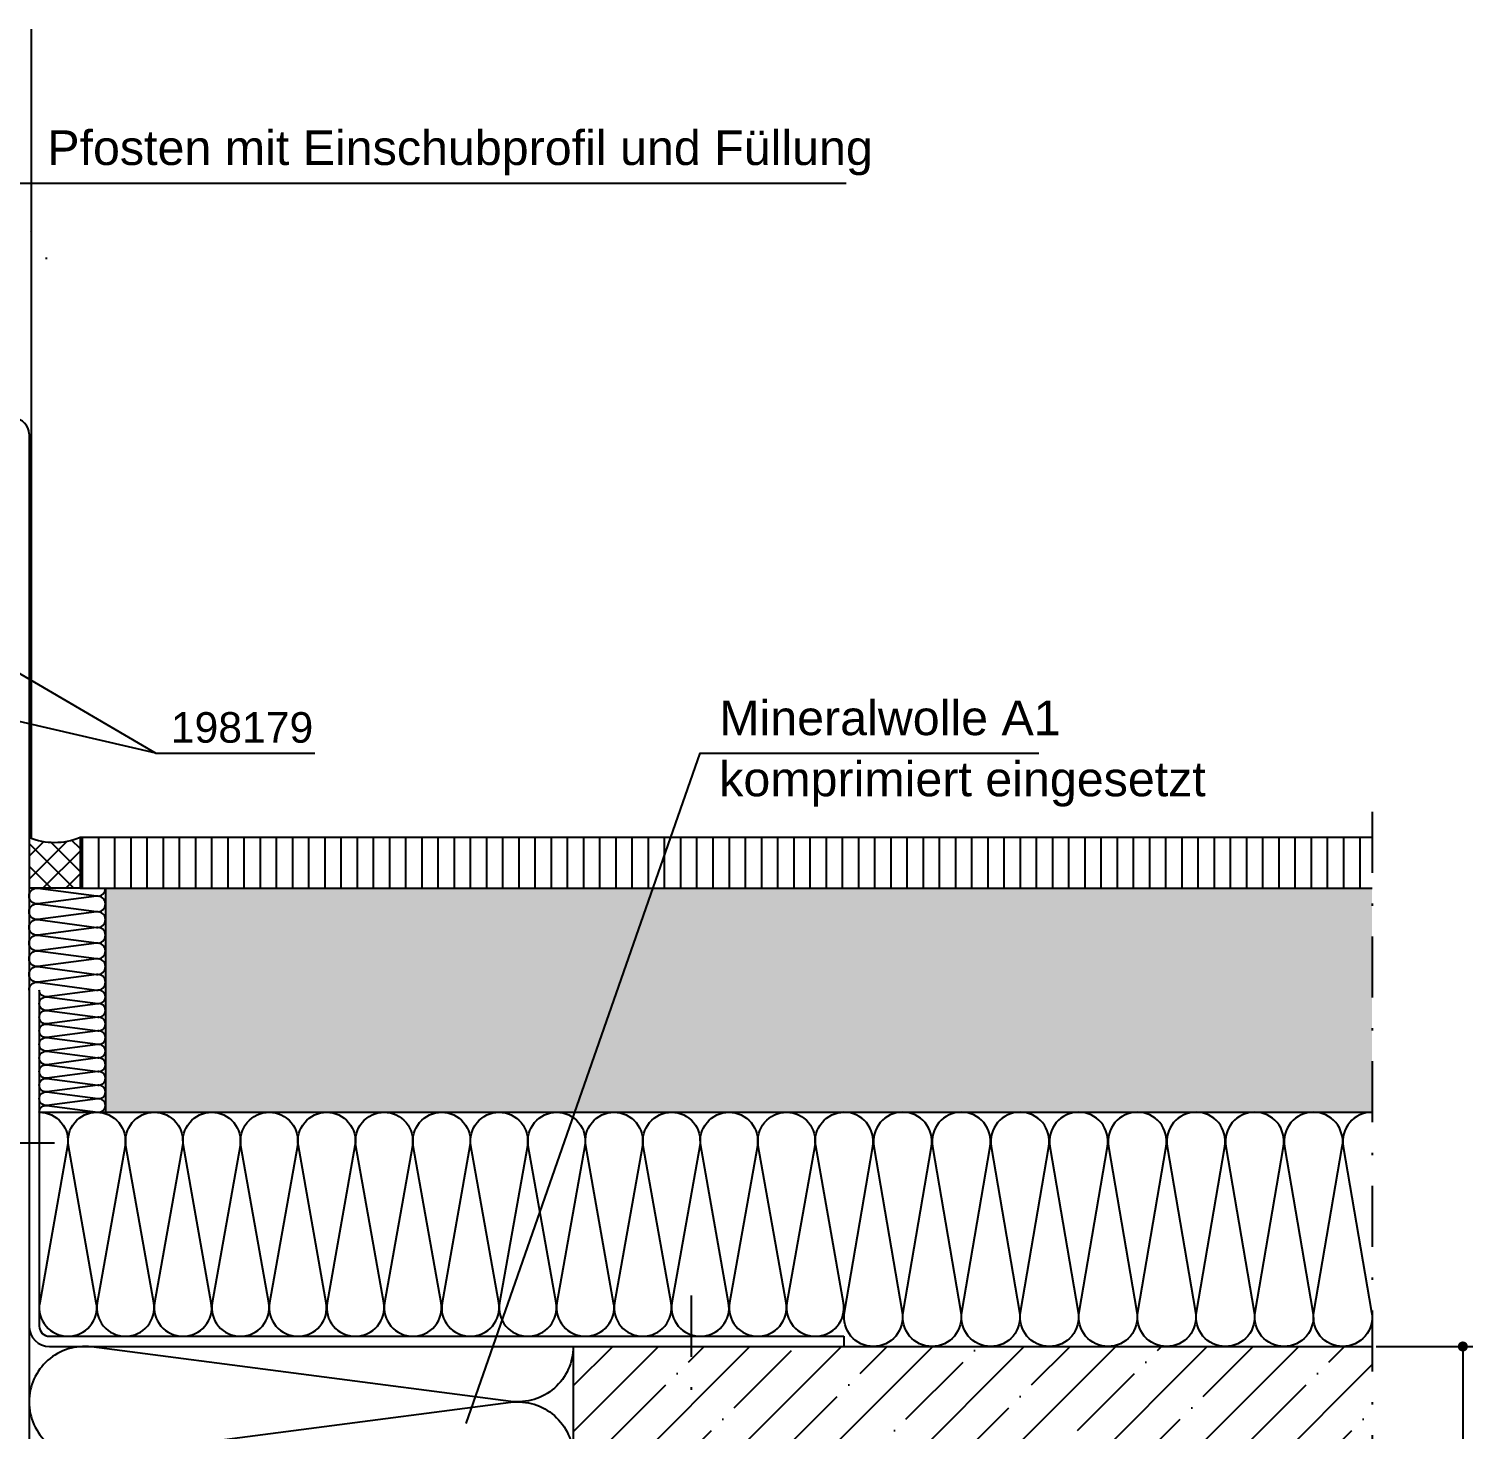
# Model space of a CAD drawing. Extents: x 49 to 186, y 55 to 252.
# Drawn here: x 114.3 to 185.7, y 175.8 to 244.6 of the extents above; entities that cross this region are included whole.
import ezdxf

# ---------------------------------------------------------------- set-up
doc = ezdxf.new("R2010")
doc.units = 0
doc.header["$LTSCALE"] = 6
doc.linetypes.add('AUSGEZOGEN', pattern=[0])
doc.linetypes.add('CENTER', pattern=[1.02, 0.5, -0.25, 0.02, -0.25])
doc.layers.get('0').update_dxf_attribs({"color": 4, "linetype": 'CONTINUOUS'})
doc.layers.get('DEFPOINTS').update_dxf_attribs({"linetype": 'AUSGEZOGEN'})
for name, color, linetype in [('00TXT', 7, 'AUSGEZOGEN'), ('01TXT', 7, 'CONTINUOUS'), ('CENT_12', 40, 'CENTER'), ('CONST12', 40, 'CONTINUOUS'), ('CONST25', 3, 'CONTINUOUS'), ('CONST35', 3, 'CONTINUOUS'), ('LLMASSE', 7, 'CONTINUOUS'), ('PNR', 7, 'CONTINUOUS')]:
    doc.layers.add(name, color=color, linetype=linetype)
doc.styles.get("Standard").update_dxf_attribs({"font": 'simplex.shx', "width": 0.8})
doc.styles.add('SWISSL', font='swissl.ttf')
doc.dimstyles.new('DOK-1ZU4-PUNKT', dxfattribs={"dimscale": 0.33, "dimtxt": 4.55, "dimasz": 1.5, "dimexe": 1.5, "dimexo": 0.6, "dimgap": 1.5, "dimtad": 0, "dimlfac": 4, "dimdsep": 46, "dimtxsty": 'Standard', "dimblk": 'PUNKT', "dimblk1": 'PUNKT', "dimblk2": 'PUNKT', "dimcen": 0, "dimclrd": 40, "dimclre": 40, "dimclrt": 40, "dimadec": 0, "dimazin": 0, "dimtfac": 0.7, "dimtdec": 4, "dimtofl": 0, "dimtmove": 0, "dimatfit": 3, "dimldrblk": 'PUNKT', "dimfxl": 1, "dimtolj": 1, "dimtzin": 0, "dimarcsym": 0})

# ---------------------------------------------------------------- blocks, each defined once
blk = doc.blocks.new('*U85', base_point=(175.217, 189.913))
for points in [[(150.737, 189.913, 0.463569), (149.317, 188.235), (150.717, 180.09, -0.463569), (149.297, 178.413, -0.463569)], [(152.177, 178.413, -0.463569), (150.757, 180.09), (152.157, 188.235, 0.463569), (150.737, 189.913, 0.463569)], [(153.617, 189.913, 0.463569), (152.197, 188.235), (153.597, 180.09, -0.463569), (152.177, 178.413, -0.463569)], [(155.057, 178.413, -0.463569), (153.637, 180.09), (155.037, 188.235, 0.463569), (153.617, 189.913, 0.463569)], [(156.497, 189.913, 0.463569), (155.077, 188.235), (156.477, 180.09, -0.463569), (155.057, 178.413, -0.463569)], [(157.937, 178.413, -0.463569), (156.517, 180.09), (157.917, 188.235, 0.463569), (156.497, 189.913, 0.463569)], [(159.377, 189.913, 0.463569), (157.957, 188.235), (159.357, 180.09, -0.463569), (157.937, 178.413, -0.463569)], [(160.817, 178.413, -0.463569), (159.397, 180.09), (160.797, 188.235, 0.463569), (159.377, 189.913, 0.463569)], [(162.257, 189.913, 0.463569), (160.837, 188.235), (162.237, 180.09, -0.463569), (160.817, 178.413, -0.463569)], [(163.697, 178.413, -0.463569), (162.277, 180.09), (163.677, 188.235, 0.463569), (162.257, 189.913, 0.463569)], [(165.137, 189.913, 0.463569), (163.717, 188.235), (165.117, 180.09, -0.463569), (163.697, 178.413, -0.463569)], [(166.577, 178.413, -0.463569), (165.157, 180.09), (166.557, 188.235, 0.463569), (165.137, 189.913, 0.463569)], [(168.017, 189.913, 0.463569), (166.597, 188.235), (167.997, 180.09, -0.463569), (166.577, 178.413, -0.463569)], [(169.457, 178.413, -0.463569), (168.037, 180.09), (169.437, 188.235, 0.463569), (168.017, 189.913, 0.463569)], [(170.897, 189.913, 0.463569), (169.477, 188.235), (170.877, 180.09, -0.463569), (169.457, 178.413, -0.463569)], [(172.337, 178.413, -0.463569), (170.917, 180.09), (172.317, 188.235, 0.463569), (170.897, 189.913, 0.463569)], [(173.777, 189.913, 0.463569), (172.357, 188.235), (173.757, 180.09, -0.463569), (172.337, 178.413, -0.463569)], [(175.217, 178.413, -0.463569), (173.797, 180.09), (175.197, 188.235, 0.463569), (173.777, 189.913, 0.463569)]]:
    blk.add_lwpolyline(points, format="xyb")
blk = doc.blocks.new('*U84', base_point=(109.797, 201.413))
for points in [[(109.797, 212.413, -0.465175), (111.187, 210.762), (109.818, 203.063, 0.465175), (111.208, 201.413, 0.465175)], [(111.208, 201.413, 0.465175), (112.598, 203.063), (111.228, 210.762, -0.465175), (112.619, 212.413, -0.465175)], [(112.619, 212.413, -0.465175), (114.009, 210.762), (112.639, 203.063, 0.465175), (114.029, 201.413, 0.465175)], [(114.029, 201.413, 0.465175), (115.419, 203.063), (114.05, 210.762, -0.465175), (115.44, 212.413, -0.465175)], [(115.44, 212.413, -0.465175), (116.83, 210.762), (115.46, 203.063, 0.465175), (116.851, 201.413, 0.465175)], [(116.851, 201.413, 0.465175), (118.241, 203.063), (116.871, 210.762, -0.465175), (118.261, 212.413, -0.465175)], [(118.261, 212.413, -0.465175), (119.652, 210.762), (118.282, 203.063, 0.465175), (119.672, 201.413, 0.465175)], [(119.672, 201.413, 0.465175), (121.062, 203.063), (119.693, 210.762, -0.465175), (121.083, 212.413, -0.465175)], [(121.083, 212.413, -0.465175), (122.473, 210.762), (121.103, 203.063, 0.465175), (122.494, 201.413, 0.465175)], [(122.494, 201.413, 0.465175), (123.884, 203.063), (122.514, 210.762, -0.465175), (123.904, 212.413, -0.465175)], [(123.904, 212.413, -0.465175), (125.294, 210.762), (123.925, 203.063, 0.465175), (125.315, 201.413, 0.465175)], [(125.315, 201.413, 0.465175), (126.705, 203.063), (125.335, 210.762, -0.465175), (126.726, 212.413, -0.465175)], [(126.726, 212.413, -0.465175), (128.116, 210.762), (126.746, 203.063, 0.465175), (128.136, 201.413, 0.465175)], [(128.136, 201.413, 0.465175), (129.527, 203.063), (128.157, 210.762, -0.465175), (129.547, 212.413, -0.465175)], [(129.547, 212.413, -0.465175), (130.937, 210.762), (129.568, 203.063, 0.465175), (130.958, 201.413, 0.465175)], [(130.958, 201.413, 0.465175), (132.348, 203.063), (130.978, 210.762, -0.465175), (132.369, 212.413, -0.465175)], [(132.369, 212.413, -0.465175), (133.759, 210.762), (132.389, 203.063, 0.465175), (133.779, 201.413, 0.465175)], [(133.779, 201.413, 0.465175), (135.169, 203.063), (133.8, 210.762, -0.465175), (135.19, 212.413, -0.465175)], [(135.19, 212.413, -0.465175), (136.58, 210.762), (135.21, 203.063, 0.465175), (136.601, 201.413, 0.465175)], [(136.601, 201.413, 0.465175), (137.991, 203.063), (136.621, 210.762, -0.465175), (138.011, 212.413, -0.465175)], [(138.011, 212.413, -0.465175), (139.402, 210.762), (138.032, 203.063, 0.465175), (139.422, 201.413, 0.465175)], [(139.422, 201.413, 0.465175), (140.812, 203.063), (139.443, 210.762, -0.465175), (140.833, 212.413, -0.465175)], [(140.833, 212.413, -0.465175), (142.223, 210.762), (140.853, 203.063, 0.465175), (142.244, 201.413, 0.465175)], [(142.244, 201.413, 0.465175), (143.634, 203.063), (142.264, 210.762, -0.465175), (143.654, 212.413, -0.465175)], [(143.654, 212.413, -0.465175), (145.044, 210.762), (143.675, 203.063, 0.465175), (145.065, 201.413, 0.465175)], [(145.065, 201.413, 0.465175), (146.455, 203.063), (145.085, 210.762, -0.465175), (146.476, 212.413, -0.465175)], [(146.476, 212.413, -0.465175), (147.866, 210.762), (146.496, 203.063, 0.465175), (147.886, 201.413, 0.465175)], [(147.886, 201.413, 0.465175), (149.277, 203.063), (147.907, 210.762, -0.465175), (149.297, 212.413, -0.465175)]]:
    blk.add_lwpolyline(points, format="xyb")
blk = doc.blocks.new('*U80', base_point=(453.34, 326.23))
for points in [[(438.34, 344.69, -0.452318), (440.07, 346.22), (451.6, 344.71, 0.452318), (453.34, 346.23, 0.452318)], [(453.34, 343.15, 0.452318), (451.6, 344.68), (440.07, 343.17, -0.452318), (438.34, 344.69, -0.452318)], [(438.34, 341.62, -0.452318), (440.07, 343.14), (451.6, 341.63, 0.452318), (453.34, 343.15, 0.452318)], [(453.34, 340.08, 0.452318), (451.6, 341.6), (440.07, 340.09, -0.452318), (438.34, 341.62, -0.452318)], [(438.34, 338.54, -0.452318), (440.07, 340.07), (451.6, 338.55, 0.452318), (453.34, 340.08, 0.452318)], [(453.34, 337, 0.452318), (451.6, 338.53), (440.07, 337.01, -0.452318), (438.34, 338.54, -0.452318)], [(438.34, 335.46, -0.452318), (440.07, 336.99), (451.6, 335.48, 0.452318), (453.34, 337, 0.452318)], [(453.34, 333.92, 0.452318), (451.6, 335.45), (440.07, 333.94, -0.452318), (438.34, 335.46, -0.452318)], [(438.34, 332.39, -0.452318), (440.07, 333.91), (451.6, 332.4, 0.452318), (453.34, 333.92, 0.452318)], [(453.34, 330.85, 0.452318), (451.6, 332.37), (440.07, 330.86, -0.452318), (438.34, 332.39, -0.452318)], [(438.34, 329.31, -0.452318), (440.07, 330.83), (451.6, 329.32, 0.452318), (453.34, 330.85, 0.452318)], [(453.34, 327.77, 0.452318), (451.6, 329.3), (440.07, 327.78, -0.452318), (438.34, 329.31, -0.452318)], [(438.34, 326.23, -0.452318), (440.07, 327.76), (451.6, 326.24, 0.452318), (453.34, 327.77, 0.452318)]]:
    blk.add_lwpolyline(points, format="xyb")
blk = doc.blocks.new('*U82', base_point=(417.85, 155.01))
for points in [[(417.85, 177.68, 0.452318), (416.34, 179), (406.35, 177.69, -0.452318), (404.85, 179.01, -0.452318)], [(404.85, 176.35, -0.452318), (406.35, 177.67), (416.34, 176.36, 0.452318), (417.85, 177.68, 0.452318)], [(417.85, 175.01, 0.452318), (416.34, 176.34), (406.35, 175.02, -0.452318), (404.85, 176.35, -0.452318)], [(404.85, 173.68, -0.452318), (406.35, 175), (416.34, 173.69, 0.452318), (417.85, 175.01, 0.452318)], [(417.85, 172.35, 0.452318), (416.34, 173.67), (406.35, 172.36, -0.452318), (404.85, 173.68, -0.452318)], [(404.85, 171.01, -0.452318), (406.35, 172.34), (416.34, 171.02, 0.452318), (417.85, 172.35, 0.452318)], [(417.85, 169.68, 0.452318), (416.34, 171), (406.35, 169.69, -0.452318), (404.85, 171.01, -0.452318)], [(404.85, 168.35, -0.452318), (406.35, 169.67), (416.34, 168.36, 0.452318), (417.85, 169.68, 0.452318)], [(417.85, 167.01, 0.452318), (416.34, 168.34), (406.35, 167.02, -0.452318), (404.85, 168.35, -0.452318)], [(404.85, 165.68, -0.452318), (406.35, 167), (416.34, 165.69, 0.452318), (417.85, 167.01, 0.452318)], [(417.85, 164.35, 0.452318), (416.34, 165.67), (406.35, 164.36, -0.452318), (404.85, 165.68, -0.452318)], [(404.85, 163.01, -0.452318), (406.35, 164.34), (416.34, 163.02, 0.452318), (417.85, 164.35, 0.452318)], [(417.85, 161.68, 0.452318), (416.34, 163), (406.35, 161.69, -0.452318), (404.85, 163.01, -0.452318)], [(404.85, 160.35, -0.452318), (406.35, 161.67), (416.34, 160.36, 0.452318), (417.85, 161.68, 0.452318)], [(417.85, 159.01, 0.452318), (416.34, 160.34), (406.35, 159.02, -0.452318), (404.85, 160.35, -0.452318)], [(404.85, 157.68, -0.452318), (406.35, 159), (416.34, 157.69, 0.452318), (417.85, 159.01, 0.452318)], [(417.85, 156.35, 0.452318), (416.34, 157.67), (406.35, 156.36, -0.452318), (404.85, 157.68, -0.452318)], [(404.85, 155.01, -0.452318), (406.35, 156.34), (416.34, 155.02, 0.452318), (417.85, 156.35, 0.452318)]]:
    blk.add_lwpolyline(points, format="xyb")
blk = doc.blocks.new('PUNKT')
at = {"color": 0, "linetype": 'CONTINUOUS'}
blk.add_line((-0.5, 0), (-1, 0), dxfattribs=at)
at = {"color": 0, "linetype": 'CONTINUOUS', "const_width": 0.5}
blk.add_lwpolyline([(-0.25, 0, 1), (0.25, 0, 1)], format="xyb", close=True, dxfattribs=at)
blk = doc.blocks.new('*D88')
at = {"layer": 'DEFPOINTS', "color": 0, "transparency": 16777216}
for p in [(180.217, 179.913), (180.217, 117.413), (184.674, 117.413)]:
    blk.add_point(p, dxfattribs=at)
at = {"layer": 'LLMASSE', "color": 40, "lineweight": -2, "transparency": 16777216}
for p, q in [((180.415, 179.913), (185.169, 179.913)), ((184.674, 179.418), (184.674, 151.016)), ((184.674, 117.908), (184.674, 146.309)), ((180.415, 117.413), (185.169, 117.413))]:
    blk.add_line(p, q, dxfattribs=at)
at = {"layer": 'LLMASSE', "color": 40, "lineweight": -2, "transparency": 16777216, "xscale": 0.495, "yscale": 0.495, "zscale": 0.495}
for p, rotation in [((184.674, 179.913), 90), ((184.674, 117.413), 270)]:
    blk.add_blockref('PUNKT', p, dxfattribs=dict(at, rotation=rotation))
at = {"layer": 'LLMASSE', "color": 40, "transparency": 16777216, "insert": (184.674, 148.663), "char_height": 1.5015, "attachment_point": 5, "rotation": 90}
blk.add_mtext('\\A1;≥150', dxfattribs=at)

msp = doc.modelspace()

# ---------------------------------------------------------------- hatches: boundary and pattern name
at = {"layer": 'CONST12'}
h = msp.add_hatch(dxfattribs=at)
h.set_pattern_fill('ANSI37', color=256, scale=0.25, style=0)
h.set_pattern_definition([(45, (13.5849, 152.6591), (-0.561266, 0.561266), []), (135, (13.5849, 152.6591), (-0.561266, -0.561266), [])])
h.paths.add_polyline_path([(116.7971, 204.9125, -0.2), (114.2971, 204.9125), (114.2971, 202.4125), (116.7971, 202.4125)])
h = msp.add_hatch(dxfattribs=at)
h.set_pattern_fill('ANSI31', color=256, scale=0.25, angle=45, style=0)
h.set_pattern_definition([(90, (5, -10), (-0.79375, 2e-16), [])])
h.paths.add_polyline_path([(145.79, 204.9125), (116.7971, 204.9125), (116.7971, 202.4125), (144.9179, 202.4125)])
h.paths.add_polyline_path([(180.2171, 204.9125), (145.79, 204.9125), (144.9179, 202.4125), (180.2171, 202.4125)])
h = msp.add_hatch(dxfattribs=at)
h.set_pattern_fill('SWAMP', color=256, scale=0.05, angle=45, style=0)
h.set_pattern_definition([(45, (5, -10), (-0.3286986, 1.226724), [0.15875, -1.11125]), (135, (5.0561, -9.9439), (-1.2267242, 0.3286986), [0.079375, -2.12033]), (135, (5.07016, -9.92984), (-1.2267242, 0.3286986), [0.0635, -2.136205]), (135, (5.0421, -9.9579), (-1.2267242, 0.3286986), [0.0635, -2.136205]), (105, (5.0842, -9.9158), (-1.2267236, 0.3287008), [0.0508, -1.2192]), (165, (5.0281, -9.9719), (-0.898025, -0.8980234), [0.0508, -1.2192])])
h.paths.add_polyline_path([(144.9179, 202.4125), (118.0471, 202.4125), (118.0471, 191.4125), (141.0807, 191.4125)])
h.paths.add_polyline_path([(180.2171, 202.4125), (144.9179, 202.4125), (141.0807, 191.4125), (180.2171, 191.4125)])
h = msp.add_hatch(dxfattribs=at)
h.set_pattern_fill('ANSI35', color=256, scale=0.5, style=0)
h.set_pattern_definition([(45, (-130.0372, -10), (-2.245064, 2.245064), []), (45, (-127.792, -10), (-2.245064, 2.245064), [3.96875, -0.79375, 0, -0.79375])])
h.paths.add_polyline_path([(180.2171, 179.9125), (141.0054, 179.9125), (141.0054, 117.4125), (180.2171, 117.4125)])

# ---------------------------------------------------------------- linework, layer by layer
at = {"layer": '00TXT', "color": 3}
for points in [[(105.738, 230.4704), (107.8479, 237.0338), (154.4025, 237.0338)], [(135.7486, 176.1271), (147.2297, 209.0397), (163.8643, 209.0397)]]:
    msp.add_lwpolyline(points, dxfattribs=at)
at = {"layer": 'CENT_12'}
for p, q in [((73.8813, 233.3454), (115.1914, 233.3454)), ((180.2171, 206.1625), (180.2171, 109.2802)), ((112.5471, 189.9125), (116.7971, 189.9125)), ((146.7971, 182.4125), (146.7971, 177.3099))]:
    msp.add_line(p, q, dxfattribs=at)
at = {"layer": 'CONST25'}
msp.add_line((114.3471, 234.6454), (114.3471, 234.6454), dxfattribs=at)
for points in [[(141.0054, 179.9125, -0.4519339), (137.9437, 177.2171), (117.3588, 179.8906, 0.4519339), (114.2971, 177.1952, 0.4519339)], [(114.2971, 177.1952, 0.4519339), (117.3588, 174.4997), (137.9437, 177.1733, -0.4519339), (141.0054, 174.4778, -0.4519339)]]:
    msp.add_lwpolyline(points, format="xyb", dxfattribs=at)
at = {"layer": 'CONST35'}
for p, q in [((114.4221, 204.8635), (114.4221, 244.5954)), ((114.2971, 224.7204), (114.2971, 78.8547)), ((116.7971, 204.9125), (116.7971, 202.4125)), ((116.7971, 204.9125), (180.2171, 204.9125)), ((116.7971, 202.4125), (114.2971, 202.4125)), ((116.7971, 202.4125), (180.2171, 202.4125)), ((118.0471, 202.4125), (118.0471, 191.4125)), ((114.7971, 197.4125), (114.7971, 180.9125)), ((114.7971, 191.4125), (180.2171, 191.4125)), ((115.2971, 180.4125), (154.2971, 180.4125)), ((115.2971, 179.9125), (180.2171, 179.9125)), ((141.0054, 179.9125), (141.0054, 117.4125)), ((154.2971, 180.4125), (154.2971, 179.9125))]:
    msp.add_line(p, q, dxfattribs=at)
for centre, radius, start, end in [((113.5471, 224.7204), 0.75, 0, 90), ((115.5471, 207.9125), 3.25, 247.380135, 292.619865), ((115.2971, 180.9125), 1, 180, 270), ((115.2971, 180.9125), 0.5, 180, 270)]:
    msp.add_arc(centre, radius, start, end, dxfattribs=at)
at = {"layer": 'PNR', "color": 3}
msp.add_line((120.516, 209.0397), (98.1721, 214.2204), dxfattribs=at)
msp.add_lwpolyline([(111.6721, 214.2204), (120.516, 209.0397), (128.3245, 209.0397)], dxfattribs=at)

# ---------------------------------------------------------------- block references
at = {"layer": 'CONST12', "xscale": 0.25, "yscale": 0.25, "zscale": 0.25}
for name, p in [('*U80', (118.0471, 197.4125)), ('*U82', (118.0471, 191.4125))]:
    msp.add_blockref(name, p, dxfattribs=at)
at = {"layer": 'CONST12'}
msp.add_blockref('*U84', (114.7971, 180.4125), dxfattribs=at)
at = {"layer": 'CONST12', "xscale": -1, "rotation": 180}
msp.add_blockref('*U85', (180.2171, 179.9125), dxfattribs=at)

# ---------------------------------------------------------------- texts
at = {"layer": '01TXT', "color": 10, "style": 'SWISSL'}
for s, p in [('Pfosten mit Einschubprofil und Füllung', (115.1914, 237.9216)), ('Mineralwolle A1', (148.1718, 209.9275)), ('komprimiert eingesetzt', (148.1718, 206.9275))]:
    msp.add_text(s, height=1.7, dxfattribs=at).set_placement(p)
at = {"layer": 'PNR', "color": 10, "style": 'SWISSL'}
msp.add_text('198179 ', height=1.5, dxfattribs=at).set_placement((121.2542, 209.5583))

# ---------------------------------------------------------------- dimensions: what is measured, and where the dimension line sits
at = {"layer": 'LLMASSE'}
dim = msp.add_linear_dim(base=(184.6736, 117.4125), p1=(180.2171, 179.9125), p2=(180.2171, 117.4125), angle=90, text='≥150', dimstyle='DOK-1ZU4-PUNKT', dxfattribs=at)
dim.commit()
dim.dimension.update_dxf_attribs({"geometry": '*D88', "text_midpoint": (184.6736, 148.6625)})

doc.saveas('drawing.dxf')
